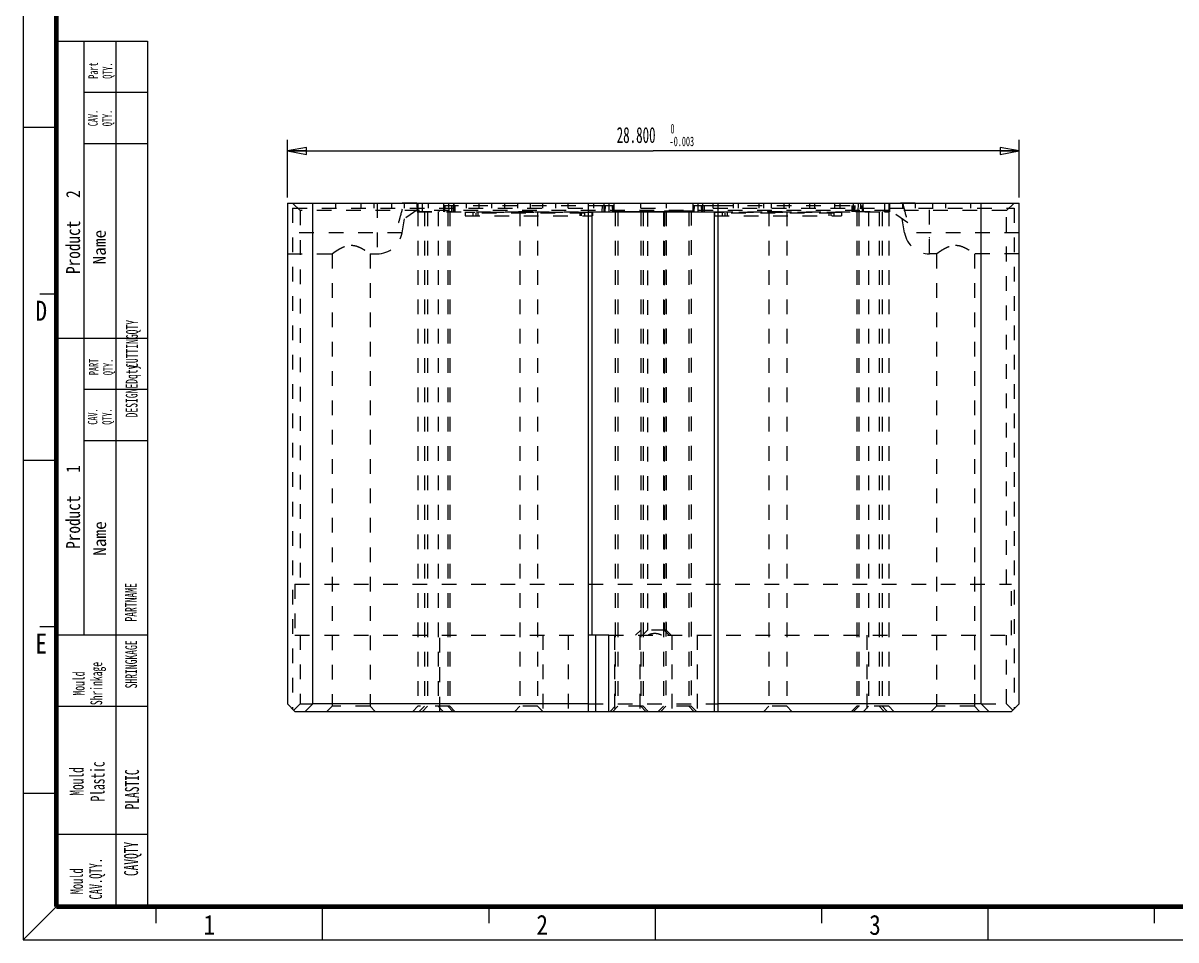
# Model space of a CAD drawing. Header units: millimetres. Extents: x 3 to 104, y 2 to 73.
# Drawn here: x 3.05 to 48.42, y 2.01 to 38.09 of the extents above; entities that cross this region are included whole.
import ezdxf
from ezdxf.enums import TextEntityAlignment as Align

# ---------------------------------------------------------------- set-up
doc = ezdxf.new("R2010")
doc.units = ezdxf.units.MM
doc.header["$LTSCALE"] = 5.775
doc.linetypes.add('HIDDEN', pattern=[0.2, 0.1, -0.1])
doc.layers.get('0').update_dxf_attribs({"linetype": 'CONTINUOUS'})
for name, color, linetype in [('DEFAULT_2', 4, 'HIDDEN'), ('DIM', 7, 'CONTINUOUS'), ('NOTE', 7, 'CONTINUOUS')]:
    doc.layers.add(name, color=color, linetype=linetype)
doc.styles.get("Standard").update_dxf_attribs({"font": 'txt', "width": 0.6})
doc.styles.add('TEXTSTYLE_10', font='txt')
doc.styles.add('TEXTSTYLE_4', font='txt', dxfattribs={"width": 0.8})
doc.styles.add('TEXTSTYLE_5', font='txt', dxfattribs={"width": 0.85})
doc.dimstyles.new('DIMSTYLE_15', dxfattribs={"dimtxt": 0.625, "dimasz": 0.75, "dimexe": 1.75, "dimexo": 0.875, "dimtad": 1, "dimdec": 3, "dimzin": 0, "dimdsep": 46, "dimtxsty": 'STANDARD', "dimblk": 'CLOSED', "dimblk1": 'CLOSED', "dimblk2": 'CLOSED', "dimcen": 0.09, "dimadec": 0, "dimazin": 0, "dimtol": 1, "dimtm": 0.003, "dimtfac": 0.6, "dimtdec": 3, "dimtofl": 0, "dimtmove": 0, "dimatfit": 3, "dimldrblk": 'CLOSED', "dimfxl": 1, "dimtolj": 1, "dimtzin": 0, "dimarcsym": 0})

# ---------------------------------------------------------------- blocks, each defined once
blk = doc.blocks.new('_CLOSED')
at = {"color": 0, "linetype": 'ByBlock'}
for p, q in [((0, 0), (-1, 0.183)), ((-1, 0.183), (-1, -0.183)), ((-1, -0.183), (0, 0)), ((-1, 0), (0, 0))]:
    blk.add_line(p, q, dxfattribs=at)
blk = doc.blocks.new('*D33')
at = {"layer": 'DIM', "color": 2, "linetype": 'Continuous'}
for p, q in [((13.453, 31.226), (13.453, 33.495)), ((42.253, 31.226), (42.253, 33.495)), ((13.453, 33.058), (27.853, 33.058)), ((42.253, 33.058), (27.853, 33.058))]:
    blk.add_line(p, q, dxfattribs=at)
at = {"layer": 'DIM', "color": 2, "linetype": 'Continuous', "xscale": 0.75, "yscale": 0.75, "zscale": 0.75, "rotation": 180}
blk.add_blockref('_CLOSED', (13.453, 33.058), dxfattribs=at)
at = {"layer": 'DIM', "color": 2, "linetype": 'Continuous', "xscale": 0.75, "yscale": 0.75, "zscale": 0.75}
blk.add_blockref('_CLOSED', (42.253, 33.058), dxfattribs=at)
at = {"layer": 'DIM', "color": 2, "linetype": 'Continuous', "width": 0.6}
for s, height, p in [(' 0', 0.375, (28.528, 33.745)), ('28.800', 0.625, (27.178, 33.37)), ('-0.003', 0.375, (28.978, 33.245))]:
    blk.add_text(s, height=height, dxfattribs=at).set_placement(p, align=Align.CENTER)
blk = doc.blocks.new('*T38')
at = {"color": 0, "linetype": 'ByBlock', "lineweight": -2}
for p, q in [((0, 0), (3.52625, 0)), ((0, 0), (0, -33.99375)), ((1.02375, 0), (1.02375, -23.3625)), ((2.275, 0), (2.275, -33.99375)), ((3.52625, 0), (3.52625, -33.99375)), ((1.02375, -2.0125), (3.52625, -2.0125)), ((1.02375, -4.025), (3.52625, -4.025)), ((0, -11.68125), (3.52625, -11.68125)), ((1.02375, -13.69375), (3.52625, -13.69375)), ((1.02375, -15.70625), (3.52625, -15.70625)), ((0, -23.3625), (3.52625, -23.3625)), ((0, -26.1625), (3.52625, -26.1625)), ((0, -31.19375), (3.52625, -31.19375)), ((0, -33.99375), (3.52625, -33.99375))]:
    blk.add_line(p, q, dxfattribs=at)

msp = doc.modelspace()

# ---------------------------------------------------------------- linework, layer by layer
at = {"color": 7, "linetype": 'Continuous'}
for p, q in [((3.054, 73.264), (3.054, 2.0143)), ((4.3618, 33.9723), (3.0521, 33.9723)), ((13.4535, 31.0069), (13.4535, 11.3073)), ((13.4535, 31.0069), (25.3035, 31.0069)), ((14.4535, 11.3073), (14.4535, 31.0069)), ((25.3035, 11.0073), (25.3035, 31.0069)), ((25.3035, 30.9989), (25.5045, 30.9989)), ((25.3035, 30.9067), (26.2849, 30.9067)), ((25.5045, 30.9989), (25.5045, 31.0069)), ((25.5045, 31.0069), (27.357, 31.0069)), ((25.8473, 30.6563), (25.8515, 30.9067)), ((25.9078, 31.0069), (25.9078, 30.9067)), ((25.9621, 30.6563), (25.968, 30.9067)), ((26.1084, 31.0069), (26.1067, 30.9063)), ((26.285, 30.9067), (26.2981, 30.6563)), ((26.3084, 30.6759), (26.3084, 31.0069)), ((27.357, 31.0069), (27.357, 30.9989)), ((27.357, 30.9989), (28.357, 30.9989)), ((28.357, 30.9989), (28.357, 31.0069)), ((28.357, 31.0069), (30.2096, 31.0069)), ((29.4057, 31.0069), (29.4057, 30.6563)), ((29.4216, 30.9067), (29.4085, 30.6563)), ((29.4216, 30.9067), (30.4035, 30.9067)), ((29.6056, 31.0069), (29.6074, 30.9067)), ((29.7386, 30.9067), (29.7444, 30.6563)), ((29.8063, 30.9067), (29.8063, 31.0069)), ((29.8551, 30.9067), (29.8592, 30.6563)), ((30.2096, 31.0069), (30.2096, 30.9989)), ((30.2096, 30.9989), (30.4035, 30.9989)), ((30.4035, 11.0073), (30.4035, 31.0069)), ((30.4035, 31.0069), (42.2535, 31.0069)), ((40.7535, 11.3073), (40.7535, 31.0069)), ((42.2535, 11.3073), (42.2535, 31.0069)), ((25.3035, 30.6563), (30.4035, 30.6563)), ((25.4535, 14.0073), (25.4535, 30.6563)), ((26.3069, 30.6759), (26.3069, 30.6563)), ((26.3069, 30.6759), (27.4084, 30.6759)), ((27.4085, 30.6759), (27.4085, 30.6563)), ((27.4392, 30.6764), (28.2981, 30.6764)), ((28.2981, 30.696), (28.2981, 30.6563)), ((28.2982, 30.696), (29.3997, 30.696)), ((29.3998, 30.696), (29.3998, 30.6563)), ((30.2535, 30.6563), (30.2535, 11.0073)), ((4.3618, 27.4236), (3.7069, 27.4236)), ((4.3618, 20.8749), (3.0521, 20.8749)), ((4.3618, 14.3263), (3.7069, 14.3263)), ((26.1035, 14.0073), (25.3035, 14.0073)), ((25.5767, 14.0073), (25.5767, 11.0073)), ((26.1035, 11.0073), (26.1035, 14.0073)), ((13.7535, 11.0073), (13.4535, 11.3073)), ((13.7535, 11.0073), (41.9535, 11.0073)), ((14.4535, 11.3073), (14.1535, 11.0073)), ((25.3035, 11.3073), (14.4535, 11.3073)), ((40.7535, 11.3073), (30.4035, 11.3073)), ((41.0535, 11.0073), (40.7535, 11.3073)), ((42.2535, 11.3073), (41.9535, 11.0073)), ((4.3618, 7.7776), (3.0521, 7.7776)), ((4.3618, 3.3245), (3.0521, 2.0147)), ((8.291, 2.6696), (8.291, 3.3245)), ((14.8397, 2.0147), (14.8397, 3.3245)), ((21.3884, 2.6696), (21.3884, 3.3245)), ((27.9371, 2.0147), (27.9371, 3.3245)), ((34.4857, 2.6696), (34.4857, 3.3245)), ((41.0344, 2.0147), (41.0344, 3.3245)), ((47.577, 2.6696), (47.577, 3.3245)), ((3.054, 2.0143), (103.8361, 2.0143))]:
    msp.add_line(p, q, dxfattribs=at)
at = {"color": 7, "linetype": 'Continuous', "const_width": 0.175}
for points in [[(4.3618, 71.9547), (4.3618, 3.3245)], [(4.3618, 3.3245), (102.5921, 3.3245)]]:
    msp.add_lwpolyline(points, dxfattribs=at)
at = {"layer": 'DEFAULT_2', "color": 4, "linetype": 'HIDDEN'}
for p, q in [((13.6535, 31.0069), (13.9535, 30.7069)), ((15.3517, 31.0069), (15.3517, 30.8069)), ((16.3517, 30.8069), (16.3517, 31.0069)), ((16.8517, 31.0069), (16.8517, 30.8069)), ((16.9816, 31.0069), (16.9816, 29.0065)), ((17.5516, 30.9989), (17.5516, 30.8069)), ((18.5516, 30.9989), (17.5516, 30.9989)), ((18.0405, 31.0069), (18.0393, 31.002)), ((18.0516, 30.9989), (18.0516, 30.8069)), ((18.5516, 30.9989), (18.5516, 31.0069)), ((18.5516, 31.0069), (18.5577, 30.6563)), ((18.5816, 31.0069), (18.5868, 30.7064)), ((18.7522, 31.0069), (18.7522, 30.6563)), ((19.0045, 30.8069), (19.0045, 31.0069)), ((19.0045, 30.9989), (20.0045, 30.9989)), ((19.607, 30.9067), (19.5938, 30.6563)), ((19.5983, 31.0069), (19.5983, 30.6764)), ((19.607, 30.9067), (25.3035, 30.9067)), ((19.6166, 30.6563), (19.629, 30.9067)), ((19.629, 30.9067), (19.6176, 30.6764)), ((19.651, 30.9067), (19.6379, 30.6563)), ((19.7983, 31.0069), (19.8044, 30.6563)), ((19.9299, 30.6563), (19.9239, 30.9067)), ((19.924, 30.9067), (19.9293, 30.6771)), ((19.9989, 30.6563), (19.9989, 31.0069)), ((20.0045, 31.0069), (20.0045, 30.8069)), ((20.0405, 30.9067), (20.0447, 30.6563)), ((20.5045, 30.8069), (20.5045, 31.0069)), ((20.5045, 30.9989), (22.0045, 30.9989)), ((21.0045, 30.8069), (21.0045, 31.0069)), ((21.5045, 30.8069), (21.5045, 31.0069)), ((22.0045, 31.0069), (22.0045, 30.8069)), ((22.5045, 31.0069), (22.5045, 30.8069)), ((22.5045, 30.9989), (24.0045, 30.9989)), ((23.0045, 31.0069), (23.0045, 30.8069)), ((23.5045, 30.8069), (23.5045, 31.0069)), ((24.0045, 31.0069), (24.0045, 30.8069)), ((24.5045, 30.8069), (24.5045, 31.0069)), ((24.5045, 30.9989), (25.3035, 30.9989)), ((25.5045, 30.9989), (25.5045, 30.8069)), ((25.9078, 30.9067), (25.9078, 30.6563)), ((26.1067, 30.9063), (26.1023, 30.6563)), ((26.2409, 30.9067), (26.254, 30.6563)), ((26.2744, 30.6743), (26.2629, 30.9067)), ((26.263, 30.9067), (26.2754, 30.6563)), ((26.2842, 30.9067), (26.285, 30.9067)), ((27.357, 30.8069), (27.357, 30.9989)), ((28.357, 30.9989), (28.357, 30.8069)), ((29.4313, 30.6563), (29.4437, 30.9067)), ((29.4437, 30.9067), (29.4331, 30.6943)), ((29.4657, 30.9067), (29.4526, 30.6563)), ((29.6074, 30.9067), (29.6117, 30.6563)), ((29.8063, 30.6563), (29.8063, 30.9067)), ((30.2096, 30.8069), (30.2096, 30.9989)), ((30.4035, 30.9989), (32.0045, 30.9989)), ((30.4035, 30.9067), (36.0997, 30.9067)), ((31.0045, 30.8069), (31.0045, 31.0069)), ((31.2096, 30.8069), (31.2096, 31.0069)), ((32.0045, 31.0069), (32.0045, 30.8069)), ((32.2096, 30.8069), (32.2096, 31.0069)), ((32.2096, 30.9989), (34.0045, 30.9989)), ((32.5045, 30.8069), (32.5045, 31.0069)), ((33.0045, 30.8069), (33.0045, 31.0069)), ((33.2096, 30.8069), (33.2096, 31.0069)), ((34.0045, 31.0069), (34.0045, 30.8069)), ((34.2096, 30.8069), (34.2096, 31.0069)), ((34.2096, 30.9989), (36.0045, 30.9989)), ((35.0045, 30.8069), (35.0045, 31.0069)), ((35.2096, 30.8069), (35.2096, 31.0069)), ((35.6663, 30.9067), (35.6621, 30.6563)), ((35.7151, 31.0069), (35.7151, 30.6563)), ((35.7828, 30.9067), (35.7769, 30.6563)), ((35.7774, 30.6771), (35.7828, 30.9067)), ((35.9158, 31.0069), (35.9096, 30.6563)), ((36.0045, 31.0069), (36.0045, 30.8069)), ((36.0556, 30.9067), (36.0687, 30.6563)), ((36.0777, 30.9067), (36.0901, 30.6563)), ((36.0891, 30.6764), (36.0777, 30.9067)), ((36.0997, 30.9067), (36.1129, 30.6563)), ((36.1157, 30.6764), (36.1157, 31.0069)), ((36.9545, 31.0069), (36.9545, 30.6563)), ((37.1251, 31.0069), (37.1198, 30.7064)), ((37.1551, 31.0069), (37.149, 30.6563)), ((37.155, 31.0069), (37.155, 30.9989)), ((38.1551, 30.9989), (37.155, 30.9989)), ((37.6551, 30.9989), (37.6551, 30.8069)), ((37.6673, 31.002), (37.6661, 31.0069)), ((38.1551, 30.9989), (38.1551, 30.8069)), ((38.7251, 29.0065), (38.7251, 31.0069)), ((38.8555, 30.8069), (38.8555, 31.0069)), ((39.3555, 31.0069), (39.3555, 30.8069)), ((40.3555, 30.8069), (40.3555, 31.0069)), ((41.7535, 30.7069), (42.0535, 31.0069)), ((13.6535, 30.8069), (13.6535, 11.1073)), ((13.6535, 30.8069), (24.0045, 30.8069)), ((13.9535, 30.7069), (13.9535, 16.0073)), ((41.7535, 30.7069), (13.9535, 30.7069)), ((18.586, 30.7561), (17.8313, 30.2277)), ((18.5573, 30.6764), (19.8972, 30.6764)), ((18.5577, 30.6563), (25.3035, 30.6563)), ((18.5859, 30.6764), (18.5859, 11.2073)), ((18.602, 30.7064), (18.602, 30.6563)), ((18.602, 30.6664), (18.7522, 30.6664)), ((18.7956, 30.6764), (18.7956, 30.6563)), ((18.8464, 30.6764), (18.8464, 11.2073)), ((18.9186, 30.6764), (18.9186, 30.6563)), ((18.9693, 30.6764), (18.9693, 11.2073)), ((18.9859, 30.6764), (18.9859, 30.6563)), ((19.3859, 30.6764), (19.3859, 11.2073)), ((19.4366, 30.6563), (19.4366, 30.6764)), ((19.6176, 30.6764), (19.6166, 30.6563)), ((19.7693, 30.6764), (19.7693, 11.2073)), ((19.7962, 30.6764), (19.7966, 30.6563)), ((19.82, 30.6563), (19.82, 30.6764)), ((19.8464, 30.6764), (19.8464, 11.2073)), ((19.8973, 30.6764), (19.8973, 30.6563)), ((19.9293, 30.6771), (19.9298, 30.6563)), ((20.4496, 30.6563), (20.4496, 30.5061)), ((25.4571, 30.6363), (20.4496, 30.6363)), ((20.4496, 30.5061), (25.4571, 30.5061)), ((20.7486, 30.6063), (20.7486, 30.5061)), ((25.1433, 30.6063), (20.7486, 30.6063)), ((20.8707, 30.6063), (20.8707, 30.5061)), ((20.9504, 30.6563), (20.9504, 30.5061)), ((22.5528, 30.6764), (22.5528, 30.6563)), ((22.5528, 30.6764), (23.354, 30.6764)), ((22.6034, 30.6764), (22.6034, 11.2073)), ((23.3034, 30.6764), (23.3034, 11.2073)), ((23.354, 30.6764), (23.354, 30.6563)), ((24.5045, 30.8069), (25.5045, 30.8069)), ((24.9564, 30.6563), (24.9564, 30.5061)), ((25.0212, 30.6063), (25.0212, 30.5061)), ((25.1433, 30.6063), (25.1433, 30.5061)), ((25.4571, 30.6563), (25.4571, 30.5061)), ((26.2753, 30.6563), (26.2744, 30.6743)), ((26.3084, 30.6563), (26.3084, 30.6759)), ((26.3577, 30.6759), (26.3577, 11.2073)), ((26.4053, 30.6764), (26.4053, 30.6563)), ((26.4561, 30.6764), (26.4561, 11.2073)), ((27.3067, 30.6764), (27.3067, 30.6563)), ((27.357, 30.8069), (28.357, 30.8069)), ((27.3575, 30.6764), (27.3577, 11.2073)), ((27.4084, 30.6759), (27.4392, 30.6764)), ((27.4561, 30.6764), (27.4561, 11.2073)), ((27.507, 30.6764), (27.507, 30.6563)), ((27.6285, 30.6563), (27.6285, 14.2073)), ((28.1997, 30.6764), (28.1997, 30.6563)), ((28.2505, 30.6764), (28.2505, 11.2073)), ((28.2785, 30.6563), (28.2785, 14.2073)), ((28.2981, 30.6764), (29.3013, 30.6764)), ((28.349, 30.696), (28.349, 11.2073)), ((28.3575, 30.6764), (28.3575, 14.2073)), ((28.4083, 30.6764), (28.4083, 30.6563)), ((29.2505, 30.6764), (29.2505, 11.2073)), ((29.3013, 30.6764), (29.3013, 30.6563)), ((29.349, 30.696), (29.349, 11.2073)), ((29.4331, 30.6943), (29.4313, 30.6563)), ((30.2096, 30.8069), (42.0535, 30.8069)), ((30.2569, 30.6563), (30.2569, 30.5061)), ((35.2644, 30.6363), (30.2569, 30.6363)), ((30.2569, 30.5061), (35.2644, 30.5061)), ((30.4035, 30.6563), (37.149, 30.6563)), ((30.5633, 30.6063), (30.5633, 30.5061)), ((34.958, 30.6063), (30.5633, 30.6063)), ((30.6854, 30.5061), (30.6854, 30.6063)), ((30.7577, 30.6563), (30.7577, 30.5061)), ((32.3527, 30.6764), (32.3527, 30.6563)), ((32.3527, 30.6764), (33.1539, 30.6764)), ((32.4033, 30.6764), (32.4033, 11.2073)), ((33.1033, 30.6764), (33.1033, 11.2073)), ((33.1539, 30.6764), (33.1539, 30.6563)), ((34.7637, 30.6563), (34.7637, 30.5061)), ((34.8359, 30.6063), (34.8359, 30.5061)), ((34.958, 30.6063), (34.958, 30.5061)), ((35.2644, 30.6563), (35.2644, 30.5061)), ((35.7769, 30.6563), (35.7774, 30.6771)), ((35.8094, 30.6764), (35.8094, 30.6563)), ((35.8095, 30.6764), (37.1493, 30.6764)), ((35.8602, 30.6764), (35.8602, 11.2073)), ((35.8867, 30.6764), (35.8867, 30.6563)), ((35.9174, 30.6563), (35.9178, 30.6764)), ((35.9374, 30.6764), (35.9374, 11.2073)), ((36.0901, 30.6563), (36.0891, 30.6764)), ((36.2701, 30.6563), (36.2701, 30.6764)), ((36.3208, 30.6764), (36.3208, 11.2073)), ((36.7208, 30.6764), (36.7208, 30.6563)), ((36.7374, 30.6764), (36.7374, 11.2073)), ((36.788, 30.6563), (36.788, 30.6764)), ((36.8602, 30.6764), (36.8602, 11.2073)), ((36.911, 30.6764), (36.911, 30.6563)), ((36.9545, 30.6664), (37.1047, 30.6664)), ((37.1047, 30.7064), (37.1047, 30.6563)), ((37.8754, 30.2277), (37.1207, 30.7561)), ((37.1208, 30.6764), (37.1208, 11.2073)), ((41.7535, 16.0073), (41.7535, 30.7069)), ((42.0535, 30.8069), (42.0535, 11.1073)), ((17.9665, 29.8332), (18.0649, 30.3912)), ((37.7402, 29.8332), (37.6418, 30.3912)), ((17.9665, 29.8332), (13.4535, 29.8332)), ((16.9928, 29.6405), (16.9816, 29.6327)), ((42.2535, 29.8332), (37.7402, 29.8332)), ((38.7251, 29.6327), (38.7139, 29.6405)), ((13.4535, 29.0065), (15.2167, 29.0065)), ((15.2116, 29.0103), (15.2116, 11.2073)), ((16.7065, 29.0065), (16.9816, 29.0065)), ((16.7116, 29.0103), (16.7116, 11.2073)), ((39.0005, 29.0065), (38.7251, 29.0065)), ((38.9954, 29.0103), (38.9954, 11.2073)), ((42.2535, 29.0065), (40.4903, 29.0065)), ((40.4954, 29.0103), (40.4954, 11.2073)), ((13.7535, 16.0073), (13.7535, 14.0073)), ((13.7535, 16.0073), (41.9535, 16.0073)), ((41.9535, 14.0073), (41.9535, 16.0073)), ((27.3575, 14.2073), (27.1575, 14.0073)), ((28.3575, 14.2073), (27.3575, 14.2073)), ((27.6285, 14.2073), (27.4285, 14.0073)), ((28.2785, 14.2073), (28.4785, 14.0073)), ((28.3575, 14.2073), (28.5575, 14.0073)), ((13.7535, 14.0073), (25.3035, 14.0073)), ((13.9535, 14.0073), (13.9535, 11.3073)), ((19.4535, 11.0073), (19.4535, 14.0073)), ((23.5035, 14.0073), (23.5035, 11.0073)), ((24.5035, 14.0073), (24.5035, 11.0073)), ((26.1035, 14.0073), (41.9535, 14.0073)), ((26.3285, 14.0073), (26.3285, 11.0073)), ((27.3285, 14.0073), (27.3285, 11.0073)), ((28.5785, 14.0073), (28.5785, 11.0073)), ((29.5785, 14.0073), (29.5785, 11.0073)), ((36.2535, 14.0073), (36.2535, 11.0073)), ((41.7535, 11.3073), (41.7535, 14.0073)), ((13.9535, 11.3073), (13.7035, 11.0573)), ((13.9535, 11.3073), (14.4535, 11.3073)), ((15.2116, 11.2073), (15.0116, 11.0073)), ((16.7116, 11.2073), (15.2116, 11.2073)), ((16.7116, 11.2073), (16.9116, 11.0073)), ((18.5859, 11.2073), (18.3859, 11.0073)), ((19.8464, 11.2073), (18.5859, 11.2073)), ((18.8464, 11.2073), (18.6464, 11.0073)), ((18.9693, 11.2073), (18.7693, 11.0073)), ((19.3859, 11.2073), (19.5859, 11.0073)), ((19.7693, 11.2073), (19.9693, 11.0073)), ((19.8464, 11.2073), (20.0464, 11.0073)), ((22.6034, 11.2073), (22.4034, 11.0073)), ((23.3034, 11.2073), (22.6034, 11.2073)), ((23.3034, 11.2073), (23.5034, 11.0073)), ((25.3035, 11.3073), (30.4035, 11.3073)), ((26.3577, 11.2073), (26.1577, 11.0073)), ((26.4561, 11.2073), (26.2561, 11.0073)), ((27.4561, 11.2073), (26.3577, 11.2073)), ((27.3577, 11.2073), (27.5577, 11.0073)), ((27.4561, 11.2073), (27.6561, 11.0073)), ((28.2505, 11.2073), (28.0505, 11.0073)), ((28.349, 11.2073), (28.149, 11.0073)), ((29.349, 11.2073), (28.2505, 11.2073)), ((29.2505, 11.2073), (29.4505, 11.0073)), ((29.349, 11.2073), (29.549, 11.0073)), ((32.4033, 11.2073), (32.2033, 11.0073)), ((33.1033, 11.2073), (32.4033, 11.2073)), ((33.1033, 11.2073), (33.3033, 11.0073)), ((35.8602, 11.2073), (35.6602, 11.0073)), ((35.9374, 11.2073), (35.7374, 11.0073)), ((37.1208, 11.2073), (35.8602, 11.2073)), ((36.3208, 11.2073), (36.1208, 11.0073)), ((36.7374, 11.2073), (36.9374, 11.0073)), ((36.8602, 11.2073), (37.0602, 11.0073)), ((37.1208, 11.2073), (37.3208, 11.0073)), ((38.9954, 11.2073), (38.7954, 11.0073)), ((40.4954, 11.2073), (38.9954, 11.2073)), ((40.4954, 11.2073), (40.6954, 11.0073)), ((40.7535, 11.3073), (41.7535, 11.3073)), ((42.0035, 11.0573), (41.7535, 11.3073))]:
    msp.add_line(p, q, dxfattribs=at)
for centre, radius, start, end in [((16.9816, 30.0065), 1, 269.99959, 350.00045), ((17.3083, 29.9942), 0.474, 226.42568, 228.26203), ((17.2995, 29.9847), 0.461, 226.39876, 227.02853), ((17.2986, 29.9837), 0.4596, 227.02823, 228.29032), ((38.7251, 30.0065), 1, 189.99955, 270.00041), ((38.3983, 29.9942), 0.474, 311.73797, 313.57432), ((38.4077, 29.984), 0.4601, 311.71026, 313.60203), ((27.9131, 13.5266), 0.5403, 85.72087, 95.91055)]:
    msp.add_arc(centre, radius, start, end, dxfattribs=at)
for points, knots in [([(17.8313, 30.2277), (17.8506, 30.292), (17.9256, 30.5503), (17.9924, 30.8109), (18.0405, 31.0069)], [0, 0, 0, 0, 0.2498328, 1, 1, 1, 1]), ([(37.6661, 31.0069), (37.6822, 30.9415), (37.7472, 30.6806), (37.8174, 30.4208), (37.8754, 30.2277)], [0, 0, 0, 0, 0.2501582, 1, 1, 1, 1]), ([(15.2116, 29.0065), (15.2116, 29.0064), (15.2119, 29.0068), (15.2122, 29.0069), (15.2129, 29.0075), (15.214, 29.0083), (15.2157, 29.0096), (15.218, 29.0112), (15.2207, 29.0133), (15.2238, 29.0156), (15.229, 29.0195), (15.2367, 29.0251), (15.2471, 29.0329), (15.2593, 29.0418), (15.2732, 29.0518), (15.2886, 29.0629), (15.312, 29.0795), (15.3447, 29.1022), (15.3877, 29.131), (15.4355, 29.1616), (15.4877, 29.1932), (15.544, 29.2248), (15.6045, 29.2555), (15.669, 29.284), (15.7374, 29.3092), (15.8342, 29.3359), (15.9105, 29.345), (15.9616, 29.345)], [0, 0, 0, 0, 0.0003684, 0.0008288, 0.0014734, 0.0033152, 0.0058937, 0.0092086, 0.013253, 0.0180126, 0.0234728, 0.0364367, 0.0520277, 0.0701293, 0.0906203, 0.1133623, 0.1382126, 0.1936709, 0.255897, 0.3239831, 0.3971161, 0.4745447, 0.5556844, 0.6400973, 0.7273065, 0.8168148, 1, 1, 1, 1]), ([(15.9616, 29.345), (16.0127, 29.345), (16.1133, 29.333), (16.253, 29.287), (16.3586, 29.2363), (16.4355, 29.1932), (16.4877, 29.1616), (16.5355, 29.131), (16.5785, 29.1022), (16.6164, 29.0759), (16.6485, 29.053), (16.6715, 29.0362), (16.6865, 29.0252), (16.6953, 29.0186), (16.7018, 29.0138), (16.7075, 29.0095), (16.709, 29.0085), (16.7119, 29.0062), (16.7116, 29.0065)], [0, 0, 0, 0, 0.1832236, 0.3598261, 0.5253556, 0.6028006, 0.6759491, 0.7440495, 0.8062886, 0.8617586, 0.9093606, 0.9479614, 0.9635557, 0.9765222, 0.9867442, 0.9941051, 0.9985263, 1, 1, 1, 1]), ([(38.9954, 29.0065), (38.9954, 29.0064), (38.9957, 29.0068), (38.996, 29.0069), (38.9967, 29.0075), (38.9978, 29.0083), (38.9995, 29.0096), (39.0017, 29.0112), (39.0057, 29.0142), (39.0117, 29.0187), (39.0204, 29.0251), (39.0309, 29.0329), (39.0431, 29.0418), (39.0569, 29.0518), (39.0724, 29.0629), (39.0958, 29.0795), (39.1285, 29.1022), (39.1715, 29.131), (39.2193, 29.1616), (39.2715, 29.1932), (39.3278, 29.2248), (39.3883, 29.2555), (39.4527, 29.284), (39.5212, 29.3092), (39.618, 29.3359), (39.6943, 29.345), (39.7454, 29.345)], [0, 0, 0, 0, 0.0003684, 0.0008288, 0.0014734, 0.0033152, 0.0058937, 0.0092086, 0.013253, 0.0234728, 0.0364367, 0.0520277, 0.0701293, 0.0906203, 0.1133623, 0.1382126, 0.1936709, 0.2558969, 0.3239831, 0.3971161, 0.4745447, 0.5556844, 0.6400973, 0.7273065, 0.8168148, 1, 1, 1, 1]), ([(39.7454, 29.345), (39.7964, 29.345), (39.8971, 29.333), (40.0368, 29.287), (40.1424, 29.2363), (40.2193, 29.1932), (40.2715, 29.1616), (40.3192, 29.131), (40.3623, 29.1022), (40.4001, 29.0759), (40.4323, 29.053), (40.4553, 29.0362), (40.4703, 29.0252), (40.4791, 29.0186), (40.4856, 29.0138), (40.4913, 29.0095), (40.4928, 29.0085), (40.4956, 29.0062), (40.4953, 29.0065)], [0, 0, 0, 0, 0.1832236, 0.3598261, 0.5253556, 0.6028006, 0.6759491, 0.7440495, 0.8062886, 0.8617586, 0.9093606, 0.9479614, 0.9635557, 0.9765222, 0.9867442, 0.9941051, 0.9985263, 1, 1, 1, 1]), ([(28.1731, 14.0073), (28.1382, 14.0224), (28.0666, 14.0487), (27.9913, 14.0625), (27.9534, 14.0653)], [0, 0, 0, 0, 0.5003715, 1, 1, 1, 1]), ([(27.8575, 14.064), (27.8224, 14.0604), (27.753, 14.0462), (27.6869, 14.0214), (27.6547, 14.0073)], [0, 0, 0, 0, 0.5005946, 1, 1, 1, 1])]:
    msp.add_open_spline(points, degree=3, knots=knots, dxfattribs=at)

# ---------------------------------------------------------------- block references
msp.add_blockref('*T38', (4.4219, 37.3745))

# ---------------------------------------------------------------- texts
at = {"color": 7, "linetype": 'Continuous', "char_height": 0.7858, "width": 0.667966, "line_spacing_factor": 0.9, "style": 'TEXTSTYLE_5'}
for s, insert, attachment_point in [('D', (3.5422, 27.1617), 1), ('E', (3.5422, 14.0643), 1), ('1', (10.3838, 3.0014), 2), ('2', (23.4811, 3.0014), 2), ('3', (36.5785, 3.0014), 2)]:
    msp.add_mtext(s, dxfattribs=dict(at, insert=insert, attachment_point=attachment_point))
at = {"layer": 'NOTE', "color": 2, "linetype": 'Continuous', "attachment_point": 1, "rotation": 90, "line_spacing_factor": 0.9}
for s, insert, char_height, width in [('Part\\PQTY.', (5.6216, 35.8958), 0.375, 0.9), ('CAV.\\PQTY.', (5.614, 34.0287), 0.375, 0.9), ('CUTTINGQTY', (7.1077, 24.5187), 0.4625, 2.775), ('PART\\PQTY.', (5.6444, 24.2346), 0.375, 0.9), ('DESIGNEDqty', (7.0935, 22.5731), 0.4625, 3.0525), ('CAV.\\PQTY.', (5.604, 22.2856), 0.375, 0.9), ('PARTNAME', (7.0626, 14.5404), 0.4625, 2.22), ('SHRINGKAGE', (7.0738, 11.9123), 0.4625, 2.775), ('  Mould\\PShrinkage', (5.0112, 11.2524), 0.4625, 2.4975), (' Mould\\PPlastic', (4.8854, 7.4646), 0.55, 2.31), ('PLASTIC', (7.0644, 7.1513), 0.55, 2.31), ('CAVQTY', (7.0292, 4.5266), 0.55, 1.98), (' Mould\\PCAV.QTY.', (4.9084, 3.6052), 0.5, 2.4)]:
    msp.add_mtext(s, dxfattribs=dict(at, insert=insert, char_height=char_height, width=width))
for s, insert, char_height, width, style in [('Product   2', (4.7464, 28.2158), 0.55, 4.84, 'TEXTSTYLE_4'), ('Name', (5.8067, 28.59), 0.5, 2, 'TEXTSTYLE_10'), ('Product   1', (4.7464, 17.4017), 0.55, 4.84, 'TEXTSTYLE_4'), ('Name', (5.8188, 17.1264), 0.5, 2, 'TEXTSTYLE_10')]:
    msp.add_mtext(s, dxfattribs=dict(at, insert=insert, char_height=char_height, width=width, style=style))

# ---------------------------------------------------------------- dimensions: what is measured, and where the dimension line sits
at = {"layer": 'DIM', "color": 2, "linetype": 'Continuous'}
dim = msp.add_linear_dim(base=(42.2535, 33.0579), p1=(13.4535, 30.3506), p2=(42.2535, 30.3506), dimstyle='DIMSTYLE_15', dxfattribs=at)
dim.commit()
dim.dimension.update_dxf_attribs({"geometry": '*D33', "text_midpoint": (27.8535, 33.0579), "dimtype": 160})

doc.saveas('drawing.dxf')
